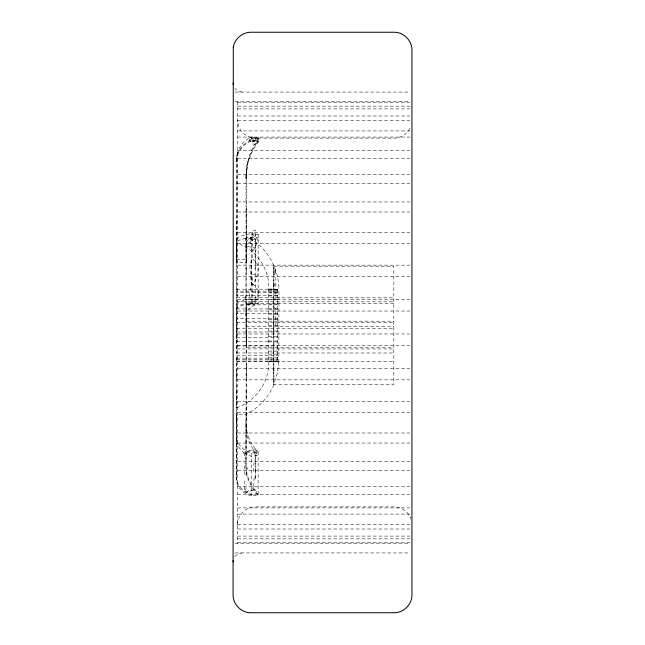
<?xml version="1.0" encoding="UTF-8"?>
<svg xmlns="http://www.w3.org/2000/svg" width="645" height="645" viewBox="0 0 645 645"><rect width="100%" height="100%" fill="white"/><g stroke="black" fill="none" stroke-linecap="round" stroke-linejoin="round"><path stroke-width="0.48" stroke-dasharray="3.23 2.42" d="M236.36 480.098L236.368 436.657A23.615 19.406 0 0 0 239.69 445.26L243.85 449.428L249.236 452.419L251.228 453.113L258.137 452.169L258.129 495.11L251.219 496.021L249.228 495.352L243.842 492.457L239.682 488.418A23.615 18.786 0 0 1 236.36 480.098L236.691 414.679L246.229 414.679L246.221 415.348M236.659 334.811L236.409 239.44A23.615 6.797 0 0 1 239.73 236.433L249.284 233.925L258.177 234.014L258.161 303.497L254.493 305.254A58.679 19.374 0 0 0 246.019 315.51L246.197 334.811M236.425 161.903L236.691 156.251L237.811 152.075L237.054 156.316L236.715 407.713C255.807 401.319 269.352 381.896 268.739 361.772L268.755 289.218C269.876 269.11 256.121 249.413 237.054 242.98M236.723 254.066L236.675 262.378L246.213 262.378L246.253 254.066M236.691 414.679L236.683 415.348M236.61 390.596L236.368 439.89A23.631 19.439 0 0 0 239.69 448.501L243.85 452.669L243.85 455.531L244.35 455.813L244.915 452.766L252.63 450.073L253.751 450L253.63 453.153L254.469 454.161L254.469 451.032L252.856 448.71A58.816 48.391 0 0 1 245.987 425.466L246.148 390.596M255.122 268.812L255.896 247.317L255.493 238.698L245.576 238.215L245.576 241.206L246.503 240.924L246.64 238.005L251.276 237.328L258.177 237.658L254.509 239.182A58.711 16.81 0 0 0 246.035 248.075M258.129 495.11L252.848 488.628A58.776 46.771 0 0 1 245.979 466.158L245.979 422.257A58.671 48.23 0 0 0 254.453 447.791L258.137 452.169M245.995 315.51L246.011 244.479A58.453 16.818 0 0 1 258.153 234.006M246.027 178.504L246.745 165.821L249.704 154.639L253.59 145.955L258.847 138.248L249.905 137.232L244.915 134.692L240.956 130.725L239.497 128.331L238.416 125.735L237.545 120.196M246.027 175.182L246.229 414.026C258.54 408.067 268.433 397.489 273.794 384.92L273.819 266.595C273.714 266.022 276.415 272.408 275.85 274.117L273.867 269.054L273.819 269.562M236.675 338.77L236.392 305.488A23.631 7.837 0 0 1 239.722 302.021L243.883 300.344L249.268 299.135L249.268 296.031L251.268 284.759L251.268 259.935L252.63 259.145L252.63 230.152L255.428 230.257L255.428 303.11L247.309 302.908L247.309 304.255L255.146 304.924M236.425 159.992A23.631 23.623 0 0 1 239.747 149.527L243.915 144.464L249.301 140.82L249.301 140.038L251.292 139.239L252.002 136.934L258.903 138.062L258.194 142.126A58.453 58.437 0 0 0 246.067 178.504M251.219 496.021L251.228 453.113M236.401 309.721A23.615 7.796 0 0 1 239.722 306.27L245.56 304.134L251.26 303.118L251.276 233.683M236.425 160.984A23.615 23.607 0 0 1 239.747 150.527C242.399 146.173 246.503 142.73 251.292 140.981L252.002 136.934C244.374 139.513 238.868 146.423 237.167 154.179M256.226 450.025L256.226 456.031L255.428 455.176L255.976 449.702L255.428 449.702A17.697 14.545 0 0 0 247.309 451.323L246.463 456.918M246.067 177.52A58.493 58.477 0 0 1 258.169 141.11L258.194 140.36M275.842 325.386L275.842 308.729L273.891 307.125L273.811 305.061M273.819 266.175L393.837 266.2L393.821 384.622L273.794 384.597L277.269 373.479L278.817 362.321L277.608 361.797L277.624 289.452L278.971 288.468C278.293 267.054 266.248 245.971 246.592 236.691L246.592 173.328L247.954 160.734M278.817 362.321L278.971 288.468M236.699 357.653L236.65 379.26M246.245 243.221L246.213 259.234L236.675 259.234L236.65 258.564M246.229 357.653L246.188 379.26M236.554 397.667L236.675 370.198M236.36 475.962L236.715 398.739M246.092 397.675L246.213 370.198M245.971 460.812L246.229 404.367M236.659 419.556L236.667 418.782M245.963 466.158L246.229 414.679M246.197 419.556L246.205 418.782M236.659 418.549L236.675 416.452M246.197 418.549L246.213 416.452M246.213 368.311L246.237 365.626M273.875 384.46L273.819 270.545M246.237 352.775L246.229 340.149M273.803 330.047L273.811 320.718M273.811 286.84L273.819 280.244M273.794 370.52L273.794 363.925M246.229 339.802L246.245 339.246M273.811 318.146L273.811 316.074M273.803 345.704L273.803 343.785M273.811 300.28L273.867 298.498L275.85 300.909L275.85 293.701L273.867 290.572L273.811 288.807M273.803 361.966L273.803 360.378M253.598 471.535L254.162 459.724M273.794 379.228L273.794 378.43M244.318 474.591L244.915 462.578M236.675 259.234L236.707 243.221M273.819 270.553L273.819 266.595M253.614 486.378L254.17 477.381M244.342 489.74L244.915 480.59M237.545 524.804C237.36 515.242 245.858 506.712 255.428 506.889L394.039 506.889C401.617 506.833 408.769 512.049 411.05 519.265M273.794 384.356L273.794 384.186M246.027 475.647L247.309 467.569M273.794 382.009L273.794 381.211M250.478 239.988L251.276 235.562L252.63 234.49L255.428 236.917L257.79 240.327L255.428 247.035L252.63 251.252L251.268 249.107L250.478 239.988L251.276 239.843M251.268 259.935L249.913 267.32L251.268 282.937L252.098 284.131L255.428 284.203M245.519 490.579L246.688 484.468M273.794 373.552L273.794 372.197M277.689 289.218L268.892 288.992L268.755 289.444L277.689 289.218L273.811 289.218M246.261 237.755L246.592 236.691M273.803 352.412L273.803 350.493M409.978 128.331C406.995 134.216 400.642 138.127 394.039 138.111L255.428 138.111L255.436 139.634L257.573 140.263L256.041 140.852L251.292 139.981L249.301 140.82M234.78 556.619L237.957 553.902L242.012 552.926M273.803 334.699L273.803 332.618M251.268 284.759L252.098 284.131L251.276 284.098M245.753 492.046L249.905 490.402L254.856 489.724M244.882 493.086L249.905 491.014L254.122 490.394M256.258 300.102L258.161 299.232L249.268 299.135M245.576 238.215L239.738 240.061A23.631 6.764 0 0 0 236.409 243.06M273.811 289.718L277.624 289.686M277.624 291.153L236.739 291.177M277.616 292.612L236.739 292.637M277.616 295.458L236.739 295.483M277.616 304.819L236.739 304.827M277.616 309.753L268.747 309.769M277.616 313.26L236.739 313.268M268.755 290.774L277.624 290.758M268.755 292.959L277.616 292.943M268.755 295.942L277.616 295.934M268.755 299.651L277.616 299.643M277.616 318.767L236.731 318.767M235.078 92.074L409.922 92.074M235.078 101.636L409.922 101.636M237.545 102.563L409.922 102.563M237.545 106.151L409.922 106.151M237.545 108.908L409.922 108.908M237.545 115.995L409.922 115.995M237.545 120.502L409.922 120.502M237.545 130.919L409.922 130.919M237.545 137.079L409.922 137.079M256.605 141.908L258.194 141.948M237.545 150.559L409.922 150.559M237.545 158.219L409.922 158.219M237.545 174.432L409.922 174.432M237.545 183.406L409.922 183.406M237.545 201.958L409.922 201.958M237.545 212.011L409.922 212.011M237.545 232.45L409.922 232.45M237.545 243.342L409.922 243.342M237.545 265.151L409.922 265.151M237.545 276.624L409.922 276.624M236.739 289.21L268.755 289.218M236.739 297.788L393.837 297.821M237.545 299.272L409.922 299.272M236.739 301.82L393.837 301.844M393.837 303.65L246.221 303.618L246.213 347.695L393.821 347.728M268.755 303.997L277.616 303.989M268.747 308.866L277.616 308.858M236.739 308.955L268.747 308.963M237.545 311.035L409.922 311.035M268.747 314.139L277.616 314.131M268.747 319.694L277.616 319.686M246.221 321.154L393.829 321.186M236.731 322.532L393.829 322.565M268.747 325.386L277.616 325.386M246.221 326.741L393.829 326.765M236.731 328.224L393.829 328.257M268.747 331.079L277.616 331.079M236.731 331.99L277.616 332.006M237.545 333.965L409.922 333.965M236.731 337.488L277.608 337.504M268.747 341.003L277.608 341.02M236.731 341.794L268.747 341.802M237.545 345.728L409.922 345.728M236.731 345.922L277.608 345.954M236.731 348.937L393.821 348.969M236.731 352.96L393.821 352.992M236.731 355.274L277.608 355.314M236.723 358.12L277.608 358.16M236.723 359.571L277.608 359.612M236.723 361.047L277.608 361.087M236.723 361.547L393.821 361.571M237.545 368.376L409.922 368.376M237.545 379.849L409.922 379.849M237.545 401.658L409.922 401.658M237.545 412.55L409.922 412.55M237.545 432.988L409.922 432.988M237.545 443.042L409.922 443.042M237.545 461.594L409.922 461.594M237.545 470.568L409.922 470.568M237.545 486.781L409.922 486.781M237.545 494.441L409.922 494.441M237.545 507.921L409.922 507.921M237.545 514.081L409.922 514.081M237.545 524.498L409.922 524.498M237.545 529.005L409.922 529.005M237.545 536.092L409.922 536.092M237.545 538.849L409.922 538.849M237.545 542.437L409.922 542.437M235.078 543.364L409.922 543.364M235.078 552.926L409.922 552.926M268.755 289.444L277.624 289.452M268.747 336.625L277.608 336.634M268.747 341.906L277.608 341.914M268.739 351.114L277.608 351.13M268.739 354.823L277.608 354.839M268.739 357.806L277.608 357.822M268.739 359.991L277.608 360.015M268.739 361.329L277.608 361.345M268.739 361.772L277.608 361.797M255.428 274.625L252.63 274.568L252.63 304.851M250.502 137.562L251.8 137.603M251.582 138.288L258.718 138.312M255.444 140.779L250.76 140.207L250.502 139.562L251.421 138.836L255.436 139.634M251.26 303.118L258.161 303.497M252.63 143.964L255.428 144.182M242.012 92.074L237.957 91.098L234.78 88.381M256.307 140.852L258.194 141.126M251.292 140.981L258.194 142.126M246.14 304.005L247.309 304.255M255.428 138.111L258.484 139.425L257.831 142.037M243.85 452.669L251.228 456.362L258.137 455.418L254.469 451.032M252.63 259.145L255.428 261.338L258.169 265.369C258.476 271.997 257.089 278.785 252.937 284.163L255.428 286.178L258.169 290.403L257.831 299.385L249.881 299.062L249.567 296.015M254.461 489.232L258.129 493.473L251.219 494.384L243.842 490.821L239.682 486.79A23.631 18.778 0 0 1 236.36 478.469M273.811 283.284L275.85 287.267L275.85 277.35L273.819 272.335M245.56 296.378L246.188 302.836M246.503 240.924L247.309 246.519A17.842 7.264 0 0 0 255.428 247.317M246.067 267.981L246.592 274.004M246.213 262.378L246.011 244.479M236.675 262.378L236.409 239.44M273.819 271.537L273.867 272.609M246.188 258.564L246.213 259.234M246.237 258.516L246.261 262.692M246.237 241.125L246.261 246.39M246.253 253.009L246.261 253.662M246.213 338.77L245.995 311.301A58.606 19.431 0 0 1 256.234 300.094M236.425 158.364L236.747 252.01M246.132 208.4L246.245 244.939M246.213 335.247L246.229 343.438M236.642 221.106L236.707 244.939M236.683 335.247L236.691 343.438M236.691 340.149L236.699 353.025M237.545 101.636L237.545 543.364M254.444 489.241A58.719 46.666 0 0 1 245.987 464.537M255.428 470.334L255.428 479.735L255.428 455.176L255.96 466.045L255.428 470.334M249.905 139.481L249.55 139.941L250.631 141.199L249.905 141.021L249.905 139.481M255.428 141.876L252.63 141.666L255.428 141.876"/><path stroke-width="0.97" d="M233.071 561.884L233.184 560.481M233.071 83.116L233.184 84.519M233.288 47.367L233.071 594.835C232.893 604.397 241.383 612.927 250.961 612.75L394.039 612.75C403.617 612.927 412.107 604.397 411.929 594.835L411.929 50.165C412.107 40.603 403.617 32.073 394.039 32.25L250.961 32.25C242.399 32.145 234.522 38.894 233.288 47.367"/></g></svg>
